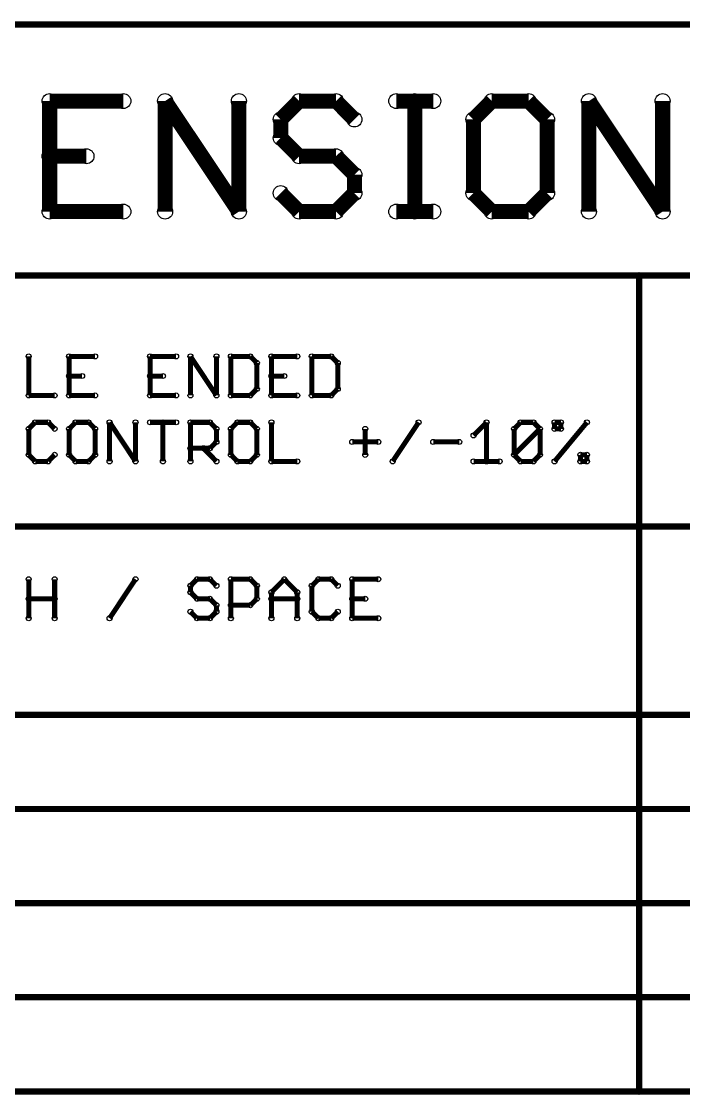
# Model space of a CAD drawing. Extents: x 0 to 123, y 0 to 26.
# Drawn here: x 88.76 to 102.16, y 4.15 to 25.87 of the extents above; entities that cross this region are included whole.
import ezdxf

# ---------------------------------------------------------------- set-up
doc = ezdxf.new("R2010")
doc.units = 0
doc.layers.get('0').update_dxf_attribs({"linetype": 'CONTINUOUS'})
doc.layers.add('XIAOESP32C3_GTO', color=3, linetype='CONTINUOUS')

# ---------------------------------------------------------------- blocks, each defined once
blk = doc.blocks.new('ROUND_16')
blk.add_circle((0, 0), 0.152)
blk = doc.blocks.new('ROUND_2')
blk.add_circle((0, 0), 0.0508)
blk = doc.blocks.new('ROUND_14')
blk.add_circle((0, 0), 0.0635)

msp = doc.modelspace()

# ---------------------------------------------------------------- linework, layer by layer
at = {"layer": 'XIAOESP32C3_GTO'}
for points, const_width in [([(122.85218, 25.80386), (27.60218, 25.80386)], 0.127), ([(90.82024, 24.257), (89.32926, 24.257)], 0.3048), ([(89.32926, 24.257), (89.32926, 22.01926)], 0.3048), ([(91.66606, 22.01926), (91.66606, 24.257)], 0.3048), ([(91.66606, 24.257), (93.15958, 22.01926)], 0.3048), ([(93.15958, 22.01926), (93.15958, 24.257)], 0.3048), ([(94.37878, 24.257), (94.0054, 23.88362)], 0.3048), ([(95.12554, 24.257), (94.37878, 24.257)], 0.3048), ([(95.49638, 23.88362), (95.12554, 24.257)], 0.3048), ([(96.34474, 24.257), (97.0915, 24.257)], 0.3048), ([(96.71812, 22.01926), (96.71812, 24.257)], 0.3048), ([(98.27768, 24.257), (97.9043, 23.88362)], 0.3048), ([(99.0219, 24.257), (98.27768, 24.257)], 0.3048), ([(99.39528, 23.88362), (99.0219, 24.257)], 0.3048), ([(100.24364, 24.257), (101.73462, 22.01926)], 0.3048), ([(100.24364, 22.01926), (100.24364, 24.257)], 0.3048), ([(101.73462, 22.01926), (101.73462, 24.257)], 0.3048), ([(94.0054, 23.88362), (94.0054, 23.51024)], 0.3048), ([(97.9043, 23.88362), (97.9043, 22.39264)], 0.3048), ([(99.39528, 22.39264), (99.39528, 23.88362)], 0.3048), ([(94.0054, 23.51024), (94.37878, 23.1394)], 0.3048), ([(89.32926, 23.1394), (90.07348, 23.1394)], 0.3048), ([(94.37878, 23.1394), (95.12554, 23.1394)], 0.3048), ([(95.12554, 23.1394), (95.49638, 22.76602)], 0.3048), ([(95.49638, 22.76602), (95.49638, 22.39264)], 0.3048), ([(94.37878, 22.01926), (94.0054, 22.39264)], 0.3048), ([(95.49638, 22.39264), (95.12554, 22.01926)], 0.3048), ([(97.9043, 22.39264), (98.27768, 22.01926)], 0.3048), ([(99.0219, 22.01926), (99.39528, 22.39264)], 0.3048), ([(89.32926, 22.01926), (90.82024, 22.01926)], 0.3048), ([(95.12554, 22.01926), (94.37878, 22.01926)], 0.3048), ([(96.34474, 22.01926), (97.0915, 22.01926)], 0.3048), ([(98.27768, 22.01926), (99.0219, 22.01926)], 0.3048), ([(79.03718, 20.72386), (101.26218, 20.72386)], 0.127), ([(101.26218, 4.21386), (101.26218, 20.72386)], 0.127), ([(101.26218, 20.72386), (122.85218, 20.72386)], 0.127), ([(88.90508, 18.29816), (88.90508, 19.0881)], 0.1016), ([(90.24874, 19.0881), (89.72296, 19.0881)], 0.1016), ([(89.72296, 19.0881), (89.72296, 18.29816)], 0.1016), ([(91.36126, 19.0881), (91.36126, 18.29816)], 0.1016), ([(91.88704, 19.0881), (91.36126, 19.0881)], 0.1016), ([(92.17914, 18.29816), (92.17914, 19.0881)], 0.1016), ([(92.17914, 19.0881), (92.70492, 18.29816)], 0.1016), ([(92.70492, 18.29816), (92.70492, 19.0881)], 0.1016), ([(92.99702, 19.0881), (93.39072, 19.0881)], 0.1016), ([(92.99702, 18.29816), (92.99702, 19.0881)], 0.1016), ([(93.39072, 19.0881), (93.5228, 18.95602)], 0.1016), ([(93.81744, 19.0881), (93.81744, 18.29816)], 0.1016), ([(93.81744, 19.0881), (94.34068, 19.0881)], 0.1016), ([(95.02902, 19.0881), (94.63532, 19.0881)], 0.1016), ([(94.63532, 19.0881), (94.63532, 18.29816)], 0.1016), ([(95.1611, 18.95602), (95.02902, 19.0881)], 0.1016), ([(93.5228, 18.95602), (93.5228, 18.43024)], 0.1016), ([(95.1611, 18.43024), (95.1611, 18.95602)], 0.1016), ([(89.72296, 18.69186), (89.98712, 18.69186)], 0.1016), ([(91.36126, 18.69186), (91.62288, 18.69186)], 0.1016), ([(94.07906, 18.69186), (93.81744, 18.69186)], 0.1016), ([(93.5228, 18.43024), (93.39072, 18.29816)], 0.1016), ([(95.02902, 18.29816), (95.1611, 18.43024)], 0.1016), ([(89.43086, 18.29816), (88.90508, 18.29816)], 0.1016), ([(89.72296, 18.29816), (90.24874, 18.29816)], 0.1016), ([(91.36126, 18.29816), (91.88704, 18.29816)], 0.1016), ([(93.39072, 18.29816), (92.99702, 18.29816)], 0.1016), ([(93.81744, 18.29816), (94.34068, 18.29816)], 0.1016), ([(94.63532, 18.29816), (95.02902, 18.29816)], 0.1016), ([(89.03716, 17.7546), (88.90508, 17.62252)], 0.1016), ([(88.90508, 17.62252), (88.90508, 17.09674)], 0.1016), ([(89.29878, 17.7546), (89.03716, 17.7546)], 0.1016), ([(89.43086, 17.62252), (89.29878, 17.7546)], 0.1016), ([(89.85504, 17.7546), (89.72296, 17.62252)], 0.1016), ([(89.72296, 17.62252), (89.72296, 17.09674)], 0.1016), ([(90.11666, 17.7546), (89.85504, 17.7546)], 0.1016), ([(90.24874, 17.62252), (90.11666, 17.7546)], 0.1016), ([(90.24874, 17.09674), (90.24874, 17.62252)], 0.1016), ([(90.54338, 17.7546), (91.06662, 16.96466)], 0.1016), ([(90.54338, 16.96466), (90.54338, 17.7546)], 0.1016), ([(91.06662, 16.96466), (91.06662, 17.7546)], 0.1016), ([(91.36126, 17.7546), (91.88704, 17.7546)], 0.1016), ([(91.62288, 17.7546), (91.62288, 16.96466)], 0.1016), ([(92.57284, 17.7546), (92.17914, 17.7546)], 0.1016), ([(92.17914, 17.7546), (92.17914, 16.96466)], 0.1016), ([(92.70492, 17.62252), (92.57284, 17.7546)], 0.1016), ([(92.70492, 17.35836), (92.70492, 17.62252)], 0.1016), ([(93.1291, 17.7546), (92.99702, 17.62252)], 0.1016), ([(92.99702, 17.62252), (92.99702, 17.09674)], 0.1016), ([(93.39072, 17.7546), (93.1291, 17.7546)], 0.1016), ([(93.5228, 17.62252), (93.39072, 17.7546)], 0.1016), ([(93.5228, 17.09674), (93.5228, 17.62252)], 0.1016), ([(93.81744, 16.96466), (93.81744, 17.7546)], 0.1016), ([(95.71736, 17.09674), (95.71736, 17.62252)], 0.1016), ([(96.27108, 16.96466), (96.79686, 17.7546)], 0.1016), ([(97.90938, 17.49044), (98.171, 17.7546)], 0.1016), ([(98.171, 17.7546), (98.171, 16.96466)], 0.1016), ([(98.72726, 17.62252), (98.85934, 17.7546)], 0.1016), ([(98.72726, 17.09674), (99.25304, 17.62252)], 0.1016), ([(98.72726, 17.09674), (98.72726, 17.62252)], 0.1016), ([(98.85934, 17.7546), (99.12096, 17.7546)], 0.1016), ([(99.12096, 17.7546), (99.25304, 17.62252)], 0.1016), ([(99.25304, 17.62252), (99.25304, 17.09674)], 0.1016), ([(99.54768, 17.62252), (99.54768, 17.7546)], 0.1016), ([(99.54768, 17.7546), (99.67722, 17.7546)], 0.1016), ([(99.54768, 16.96466), (100.203, 17.7546)], 0.1016), ([(99.67722, 17.62252), (99.54768, 17.62252)], 0.1016), ([(99.67722, 17.7546), (99.67722, 17.62252)], 0.1016), ([(92.57284, 17.22882), (92.70492, 17.35836)], 0.1016), ([(95.4532, 17.35836), (95.97898, 17.35836)], 0.1016), ([(97.0915, 17.35836), (97.61728, 17.35836)], 0.1016), ([(92.17914, 17.22882), (92.57284, 17.22882)], 0.1016), ([(92.4433, 17.22882), (92.70492, 16.96466)], 0.1016), ([(88.90508, 17.09674), (89.03716, 16.96466)], 0.1016), ([(89.03716, 16.96466), (89.29878, 16.96466)], 0.1016), ([(89.29878, 16.96466), (89.43086, 17.09674)], 0.1016), ([(89.72296, 17.09674), (89.85504, 16.96466)], 0.1016), ([(89.85504, 16.96466), (90.11666, 16.96466)], 0.1016), ([(90.11666, 16.96466), (90.24874, 17.09674)], 0.1016), ([(92.99702, 17.09674), (93.1291, 16.96466)], 0.1016), ([(93.1291, 16.96466), (93.39072, 16.96466)], 0.1016), ([(93.39072, 16.96466), (93.5228, 17.09674)], 0.1016), ([(93.81744, 16.96466), (94.34068, 16.96466)], 0.1016), ([(97.90938, 16.96466), (98.43516, 16.96466)], 0.1016), ([(98.85934, 16.96466), (98.72726, 17.09674)], 0.1016), ([(99.12096, 16.96466), (98.85934, 16.96466)], 0.1016), ([(99.25304, 17.09674), (99.12096, 16.96466)], 0.1016), ([(100.07092, 16.96466), (100.07092, 17.09674)], 0.1016), ([(100.07092, 17.09674), (100.203, 17.09674)], 0.1016), ([(100.203, 16.96466), (100.07092, 16.96466)], 0.1016), ([(100.203, 17.09674), (100.203, 16.96466)], 0.1016), ([(122.85218, 15.64386), (42.20718, 15.64386)], 0.127), ([(88.90508, 13.78966), (88.90508, 14.5796)], 0.1016), ([(89.43086, 13.78966), (89.43086, 14.5796)], 0.1016), ([(91.06662, 14.5796), (90.54338, 13.78966)], 0.1016), ([(92.17914, 14.44752), (92.31122, 14.5796)], 0.1016), ([(92.31122, 14.5796), (92.57284, 14.5796)], 0.1016), ([(92.57284, 14.5796), (92.70492, 14.44752)], 0.1016), ([(92.99702, 13.78966), (92.99702, 14.5796)], 0.1016), ([(92.99702, 14.5796), (93.39072, 14.5796)], 0.1016), ([(93.39072, 14.5796), (93.5228, 14.44752)], 0.1016), ([(93.81744, 14.31544), (94.07906, 14.5796)], 0.1016), ([(94.07906, 14.5796), (94.34068, 14.31544)], 0.1016), ([(94.63532, 14.44752), (94.7674, 14.5796)], 0.1016), ([(94.7674, 14.5796), (95.02902, 14.5796)], 0.1016), ([(95.02902, 14.5796), (95.1611, 14.44752)], 0.1016), ([(95.4532, 13.78966), (95.4532, 14.5796)], 0.1016), ([(95.4532, 14.5796), (95.97898, 14.5796)], 0.1016), ([(92.17914, 14.31544), (92.17914, 14.44752)], 0.1016), ([(92.31122, 14.18336), (92.17914, 14.31544)], 0.1016), ([(93.5228, 14.44752), (93.5228, 14.18336)], 0.1016), ([(93.81744, 13.78966), (93.81744, 14.31544)], 0.1016), ([(94.34068, 14.31544), (94.34068, 13.78966)], 0.1016), ([(94.63532, 13.92174), (94.63532, 14.44752)], 0.1016), ([(89.43086, 14.18336), (88.90508, 14.18336)], 0.1016), ([(92.57284, 14.18336), (92.31122, 14.18336)], 0.1016), ([(92.70492, 14.05382), (92.57284, 14.18336)], 0.1016), ([(93.5228, 14.18336), (93.39072, 14.05382)], 0.1016), ([(94.34068, 14.18336), (93.81744, 14.18336)], 0.1016), ([(95.71736, 14.18336), (95.4532, 14.18336)], 0.1016), ([(92.31122, 13.78966), (92.17914, 13.92174)], 0.1016), ([(92.70492, 13.92174), (92.57284, 13.78966)], 0.1016), ([(92.70492, 14.05382), (92.70492, 13.92174)], 0.1016), ([(93.39072, 14.05382), (92.99702, 14.05382)], 0.1016), ([(94.7674, 13.78966), (94.63532, 13.92174)], 0.1016), ([(95.1611, 13.92174), (95.02902, 13.78966)], 0.1016), ([(92.57284, 13.78966), (92.31122, 13.78966)], 0.1016), ([(95.02902, 13.78966), (94.7674, 13.78966)], 0.1016), ([(95.97898, 13.78966), (95.4532, 13.78966)], 0.1016), ([(122.85218, 11.83386), (27.60218, 11.83386)], 0.127), ([(27.60218, 9.92886), (122.85218, 9.92886)], 0.127), ([(122.85218, 8.02386), (27.60218, 8.02386)], 0.127), ([(27.60218, 6.11886), (122.85218, 6.11886)], 0.127), ([(79.03718, 4.21386), (101.26218, 4.21386)], 0.127), ([(122.85218, 4.21386), (101.26218, 4.21386)], 0.127)]:
    msp.add_lwpolyline(points, dxfattribs=dict(at, const_width=const_width))

# ---------------------------------------------------------------- block references
for name, p in [('ROUND_16', (89.32926, 24.257)), ('ROUND_16', (90.82024, 24.257)), ('ROUND_16', (91.66606, 24.257)), ('ROUND_16', (93.15958, 24.257)), ('ROUND_16', (94.37878, 24.257)), ('ROUND_16', (95.12554, 24.257)), ('ROUND_16', (96.34474, 24.257)), ('ROUND_16', (96.71812, 24.257)), ('ROUND_16', (97.0915, 24.257)), ('ROUND_16', (98.27768, 24.257)), ('ROUND_16', (99.0219, 24.257)), ('ROUND_16', (100.24364, 24.257)), ('ROUND_16', (100.24364, 24.257)), ('ROUND_16', (101.73462, 24.257)), ('ROUND_16', (94.0054, 23.88362)), ('ROUND_16', (94.0054, 23.88362)), ('ROUND_16', (95.49638, 23.88362)), ('ROUND_16', (97.9043, 23.88362)), ('ROUND_16', (97.9043, 23.88362)), ('ROUND_16', (99.39528, 23.88362)), ('ROUND_16', (94.0054, 23.51024)), ('ROUND_16', (89.32926, 23.1394)), ('ROUND_16', (90.07348, 23.1394)), ('ROUND_16', (94.37878, 23.1394)), ('ROUND_16', (95.12554, 23.1394)), ('ROUND_16', (95.49638, 22.76602)), ('ROUND_16', (94.0054, 22.39264)), ('ROUND_16', (95.49638, 22.39264)), ('ROUND_16', (97.9043, 22.39264)), ('ROUND_16', (99.39528, 22.39264)), ('ROUND_16', (89.32926, 22.01926)), ('ROUND_16', (89.32926, 22.01926)), ('ROUND_16', (90.82024, 22.01926)), ('ROUND_16', (91.66606, 22.01926)), ('ROUND_16', (93.15958, 22.01926)), ('ROUND_16', (94.37878, 22.01926)), ('ROUND_16', (95.12554, 22.01926)), ('ROUND_16', (96.34474, 22.01926)), ('ROUND_16', (96.71812, 22.01926)), ('ROUND_16', (97.0915, 22.01926)), ('ROUND_16', (98.27768, 22.01926)), ('ROUND_16', (99.0219, 22.01926)), ('ROUND_16', (100.24364, 22.01926)), ('ROUND_16', (101.73462, 22.01926)), ('ROUND_14', (101.26218, 20.72386)), ('ROUND_14', (101.26218, 20.72386)), ('ROUND_2', (88.90508, 19.0881)), ('ROUND_2', (89.72296, 19.0881)), ('ROUND_2', (90.24874, 19.0881)), ('ROUND_2', (91.36126, 19.0881)), ('ROUND_2', (91.36126, 19.0881)), ('ROUND_2', (91.88704, 19.0881)), ('ROUND_2', (92.17914, 19.0881)), ('ROUND_2', (92.70492, 19.0881)), ('ROUND_2', (92.99702, 19.0881)), ('ROUND_2', (92.99702, 19.0881)), ('ROUND_2', (93.39072, 19.0881)), ('ROUND_2', (93.81744, 19.0881)), ('ROUND_2', (93.81744, 19.0881)), ('ROUND_2', (94.34068, 19.0881)), ('ROUND_2', (94.63532, 19.0881)), ('ROUND_2', (95.02902, 19.0881)), ('ROUND_2', (93.5228, 18.95602)), ('ROUND_2', (95.1611, 18.95602)), ('ROUND_2', (89.72296, 18.69186)), ('ROUND_2', (89.98712, 18.69186)), ('ROUND_2', (91.36126, 18.69186)), ('ROUND_2', (91.62288, 18.69186)), ('ROUND_2', (93.81744, 18.69186)), ('ROUND_2', (94.07906, 18.69186)), ('ROUND_2', (93.5228, 18.43024)), ('ROUND_2', (95.1611, 18.43024)), ('ROUND_2', (88.90508, 18.29816)), ('ROUND_2', (89.43086, 18.29816)), ('ROUND_2', (89.72296, 18.29816)), ('ROUND_2', (90.24874, 18.29816)), ('ROUND_2', (91.36126, 18.29816)), ('ROUND_2', (91.88704, 18.29816)), ('ROUND_2', (92.17914, 18.29816)), ('ROUND_2', (92.70492, 18.29816)), ('ROUND_2', (92.99702, 18.29816)), ('ROUND_2', (93.39072, 18.29816)), ('ROUND_2', (93.81744, 18.29816)), ('ROUND_2', (94.34068, 18.29816)), ('ROUND_2', (94.63532, 18.29816)), ('ROUND_2', (94.63532, 18.29816)), ('ROUND_2', (95.02902, 18.29816)), ('ROUND_2', (88.90508, 17.62252)), ('ROUND_2', (89.03716, 17.7546)), ('ROUND_2', (89.29878, 17.7546)), ('ROUND_2', (89.43086, 17.62252)), ('ROUND_2', (89.72296, 17.62252)), ('ROUND_2', (89.85504, 17.7546)), ('ROUND_2', (90.11666, 17.7546)), ('ROUND_2', (90.24874, 17.62252)), ('ROUND_2', (90.24874, 17.62252)), ('ROUND_2', (90.54338, 17.7546)), ('ROUND_2', (90.54338, 17.7546)), ('ROUND_2', (91.06662, 17.7546)), ('ROUND_2', (91.36126, 17.7546)), ('ROUND_2', (91.62288, 17.7546)), ('ROUND_2', (91.88704, 17.7546)), ('ROUND_2', (92.17914, 17.7546)), ('ROUND_2', (92.57284, 17.7546)), ('ROUND_2', (92.70492, 17.62252)), ('ROUND_2', (92.99702, 17.62252)), ('ROUND_2', (93.1291, 17.7546)), ('ROUND_2', (93.39072, 17.7546)), ('ROUND_2', (93.5228, 17.62252)), ('ROUND_2', (93.81744, 17.7546)), ('ROUND_2', (95.71736, 17.62252)), ('ROUND_2', (96.79686, 17.7546)), ('ROUND_2', (98.171, 17.7546)), ('ROUND_2', (98.72726, 17.62252)), ('ROUND_2', (98.85934, 17.7546)), ('ROUND_2', (99.12096, 17.7546)), ('ROUND_2', (99.25304, 17.62252)), ('ROUND_2', (99.25304, 17.62252)), ('ROUND_2', (99.54768, 17.7546)), ('ROUND_2', (99.54768, 17.62252)), ('ROUND_2', (99.54768, 17.62252)), ('ROUND_2', (99.67722, 17.7546)), ('ROUND_2', (99.67722, 17.62252)), ('ROUND_2', (100.203, 17.7546)), ('ROUND_2', (92.70492, 17.35836)), ('ROUND_2', (95.4532, 17.35836)), ('ROUND_2', (95.97898, 17.35836)), ('ROUND_2', (97.0915, 17.35836)), ('ROUND_2', (97.61728, 17.35836)), ('ROUND_2', (97.90938, 17.49044)), ('ROUND_2', (92.17914, 17.22882)), ('ROUND_2', (92.4433, 17.22882)), ('ROUND_2', (92.57284, 17.22882)), ('ROUND_2', (88.90508, 17.09674)), ('ROUND_2', (89.03716, 16.96466)), ('ROUND_2', (89.29878, 16.96466)), ('ROUND_2', (89.43086, 17.09674)), ('ROUND_2', (89.72296, 17.09674)), ('ROUND_2', (89.85504, 16.96466)), ('ROUND_2', (90.11666, 16.96466)), ('ROUND_2', (90.24874, 17.09674)), ('ROUND_2', (90.54338, 16.96466)), ('ROUND_2', (91.06662, 16.96466)), ('ROUND_2', (91.06662, 16.96466)), ('ROUND_2', (91.62288, 16.96466)), ('ROUND_2', (92.17914, 16.96466)), ('ROUND_2', (92.70492, 16.96466)), ('ROUND_2', (92.99702, 17.09674)), ('ROUND_2', (92.99702, 17.09674)), ('ROUND_2', (93.1291, 16.96466)), ('ROUND_2', (93.39072, 16.96466)), ('ROUND_2', (93.5228, 17.09674)), ('ROUND_2', (93.81744, 16.96466)), ('ROUND_2', (93.81744, 16.96466)), ('ROUND_2', (94.34068, 16.96466)), ('ROUND_2', (95.71736, 17.09674)), ('ROUND_2', (96.27108, 16.96466)), ('ROUND_2', (97.90938, 16.96466)), ('ROUND_2', (98.171, 16.96466)), ('ROUND_2', (98.43516, 16.96466)), ('ROUND_2', (98.72726, 17.09674)), ('ROUND_2', (98.72726, 17.09674)), ('ROUND_2', (98.85934, 16.96466)), ('ROUND_2', (99.12096, 16.96466)), ('ROUND_2', (99.25304, 17.09674)), ('ROUND_2', (99.54768, 16.96466)), ('ROUND_2', (100.07092, 17.09674)), ('ROUND_2', (100.07092, 16.96466)), ('ROUND_2', (100.203, 17.09674)), ('ROUND_2', (100.203, 17.09674)), ('ROUND_2', (100.203, 16.96466)), ('ROUND_2', (88.90508, 14.5796)), ('ROUND_2', (89.43086, 14.5796)), ('ROUND_2', (91.06662, 14.5796)), ('ROUND_2', (92.31122, 14.5796)), ('ROUND_2', (92.57284, 14.5796)), ('ROUND_2', (92.99702, 14.5796)), ('ROUND_2', (93.39072, 14.5796)), ('ROUND_2', (94.07906, 14.5796)), ('ROUND_2', (94.7674, 14.5796)), ('ROUND_2', (95.02902, 14.5796)), ('ROUND_2', (95.4532, 14.5796)), ('ROUND_2', (95.97898, 14.5796)), ('ROUND_2', (92.17914, 14.44752)), ('ROUND_2', (92.17914, 14.31544)), ('ROUND_2', (92.70492, 14.44752)), ('ROUND_2', (93.5228, 14.44752)), ('ROUND_2', (93.81744, 14.31544)), ('ROUND_2', (94.34068, 14.31544)), ('ROUND_2', (94.34068, 14.31544)), ('ROUND_2', (94.63532, 14.44752)), ('ROUND_2', (95.1611, 14.44752)), ('ROUND_2', (88.90508, 14.18336)), ('ROUND_2', (89.43086, 14.18336)), ('ROUND_2', (92.31122, 14.18336)), ('ROUND_2', (92.57284, 14.18336)), ('ROUND_2', (93.5228, 14.18336)), ('ROUND_2', (93.5228, 14.18336)), ('ROUND_2', (93.81744, 14.18336)), ('ROUND_2', (94.34068, 14.18336)), ('ROUND_2', (95.4532, 14.18336)), ('ROUND_2', (95.71736, 14.18336)), ('ROUND_2', (92.17914, 13.92174)), ('ROUND_2', (92.70492, 14.05382)), ('ROUND_2', (92.70492, 14.05382)), ('ROUND_2', (92.70492, 13.92174)), ('ROUND_2', (92.99702, 14.05382)), ('ROUND_2', (93.39072, 14.05382)), ('ROUND_2', (94.63532, 13.92174)), ('ROUND_2', (95.1611, 13.92174)), ('ROUND_2', (88.90508, 13.78966)), ('ROUND_2', (89.43086, 13.78966)), ('ROUND_2', (90.54338, 13.78966)), ('ROUND_2', (92.31122, 13.78966)), ('ROUND_2', (92.57284, 13.78966)), ('ROUND_2', (92.99702, 13.78966)), ('ROUND_2', (93.81744, 13.78966)), ('ROUND_2', (94.34068, 13.78966)), ('ROUND_2', (94.7674, 13.78966)), ('ROUND_2', (95.02902, 13.78966)), ('ROUND_2', (95.4532, 13.78966)), ('ROUND_2', (95.97898, 13.78966)), ('ROUND_14', (101.26218, 4.21386)), ('ROUND_14', (101.26218, 4.21386))]:
    msp.add_blockref(name, p, dxfattribs=at)

doc.saveas('drawing.dxf')
